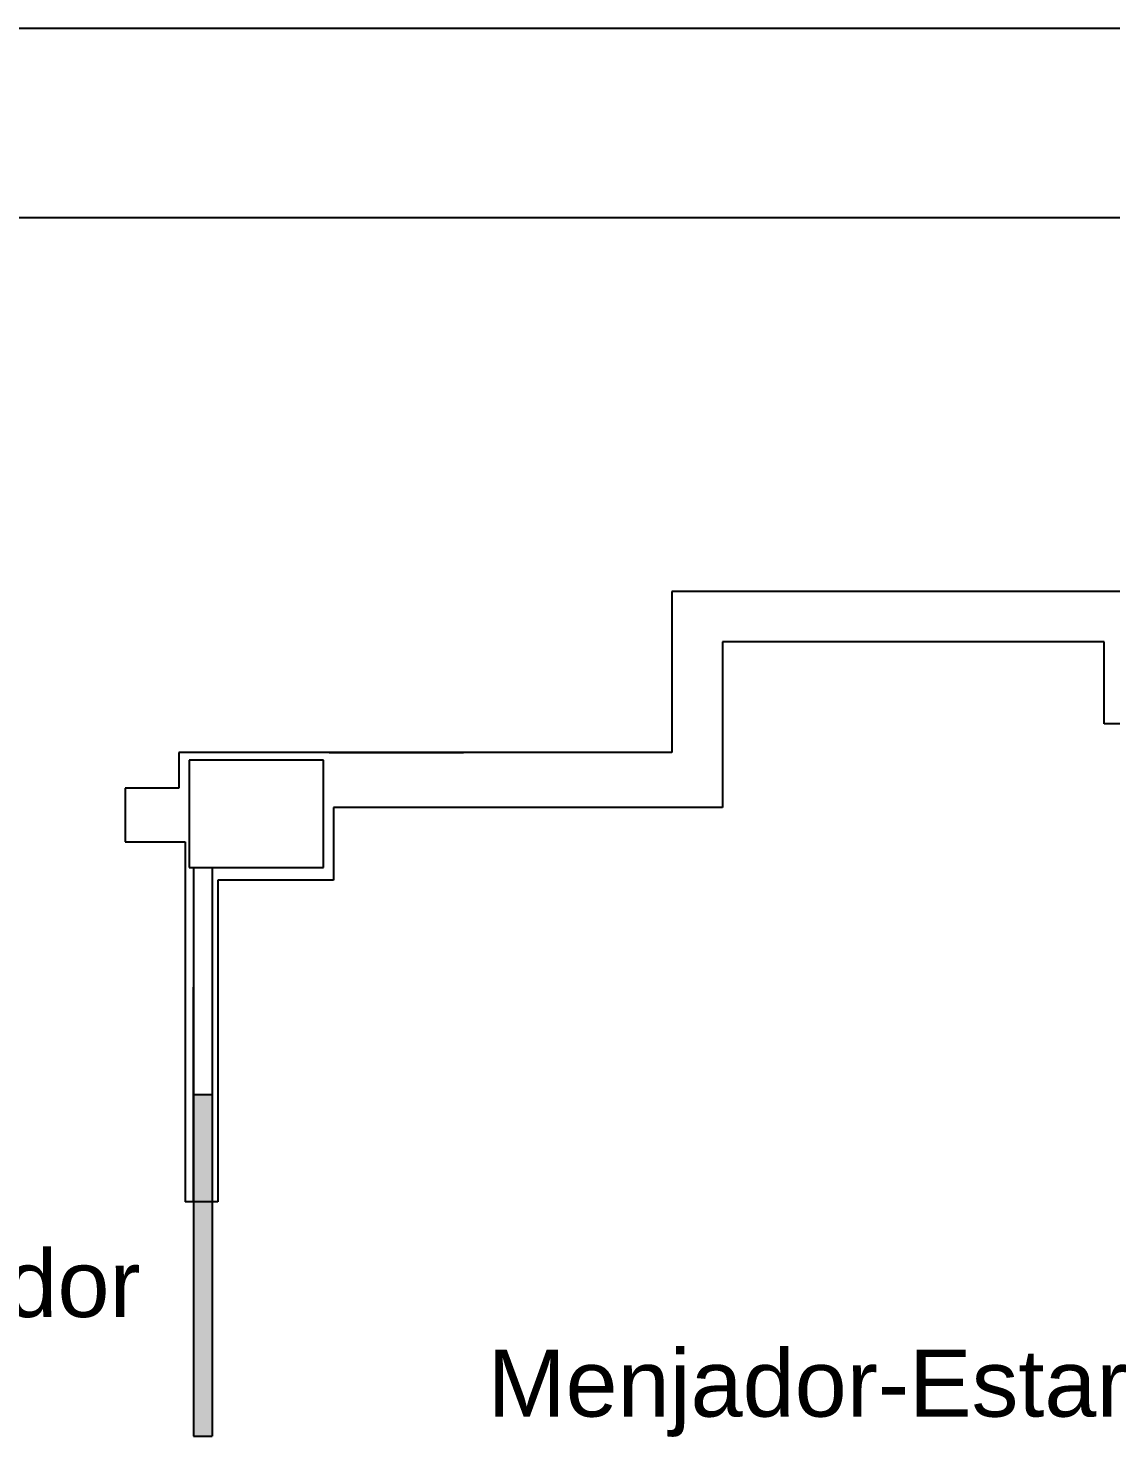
# Model space of a CAD drawing. Header units: millimetres. Extents: x 2377 to 4712, y -254 to 3188.
# Drawn here: x 3547 to 3632.8, y 1863.1 to 1974.7 of the extents above; entities that cross this region are included whole.
import ezdxf

# ---------------------------------------------------------------- set-up
doc = ezdxf.new("R2010")
doc.units = ezdxf.units.MM
doc.linetypes.add('DASHED2', pattern=[0.375, 0.25, -0.125])
doc.layers.add('Nombre', color=130, linetype='Continuous')
doc.styles.get("Standard").update_dxf_attribs({"font": 'arial.ttf'})

msp = doc.modelspace()

# ---------------------------------------------------------------- hatches: boundary and pattern name
h = msp.add_hatch(color=256)
h.dxf.hatch_style = 1
h.paths.add_polyline_path([(3561.59, 1890.23), (3560.13, 1890.23), (3560.13, 1881.73), (3561.59, 1881.73)])
h = msp.add_hatch(color=256)
h.dxf.hatch_style = 1
h.paths.add_polyline_path([(3561.59, 1881.73), (3560.13, 1881.73), (3560.13, 1863.16), (3561.59, 1863.16)])

# ---------------------------------------------------------------- linework, layer by layer
for p, q in [((3304.55, 1974.71), (3724.55, 1974.71)), ((3319.6, 1959.71), (3715.09, 1959.71)), ((3598.02, 1930.08), (3598.02, 1917.33)), ((3639.27, 1930.08), (3598.02, 1930.08)), ((3602.04, 1926.1), (3602.04, 1912.96)), ((3632.26, 1926.1), (3602.04, 1926.1)), ((3632.26, 1919.59), (3632.26, 1926.1)), ((3653.82, 1919.59), (3632.26, 1919.59)), ((3598.02, 1917.33), (3558.95, 1917.33)), ((3558.95, 1917.33), (3558.95, 1914.51)), ((3570.88, 1917.33), (3581.5, 1917.33)), ((3570.41, 1916.72), (3559.79, 1916.72)), ((3559.79, 1916.72), (3559.79, 1908.22)), ((3570.41, 1908.22), (3570.41, 1916.72)), ((3558.95, 1914.51), (3554.7, 1914.51)), ((3554.7, 1914.51), (3554.7, 1910.26)), ((3602.04, 1912.96), (3571.22, 1912.96)), ((3571.22, 1912.96), (3571.22, 1907.22)), ((3554.7, 1910.26), (3559.47, 1910.26)), ((3559.47, 1910.26), (3559.47, 1881.73)), ((3559.79, 1908.22), (3570.41, 1908.22)), ((3560.13, 1908.22), (3560.13, 1881.73)), ((3561.59, 1908.22), (3561.59, 1881.73)), ((3571.22, 1907.22), (3562.06, 1907.22)), ((3562.06, 1907.22), (3562.06, 1881.73)), ((3560.13, 1881.73), (3560.13, 1898.73)), ((3560.13, 1881.73), (3560.13, 1890.23)), ((3560.13, 1890.23), (3561.59, 1890.23)), ((3561.59, 1881.73), (3559.47, 1881.73)), ((3560.13, 1881.73), (3560.13, 1863.16)), ((3562.06, 1881.73), (3561.59, 1881.73)), ((3561.59, 1881.73), (3561.59, 1863.16)), ((3560.13, 1863.16), (3561.59, 1863.16))]:
    msp.add_line(p, q)

# ---------------------------------------------------------------- texts
at = {"layer": 'Nombre', "linetype": 'DASHED2', "attachment_point": 1}
for s, insert, char_height in [('Rebedor', (3527.49, 1877.91), 5.31), ('Menjador-Estar', (3583.42, 1870.02), 5.3102)]:
    msp.add_mtext_dynamic_manual_height_columns(s, width=38.1532, gutter_width=26.55, heights=[0], dxfattribs=dict(at, insert=insert, char_height=char_height))

doc.saveas('drawing.dxf')
